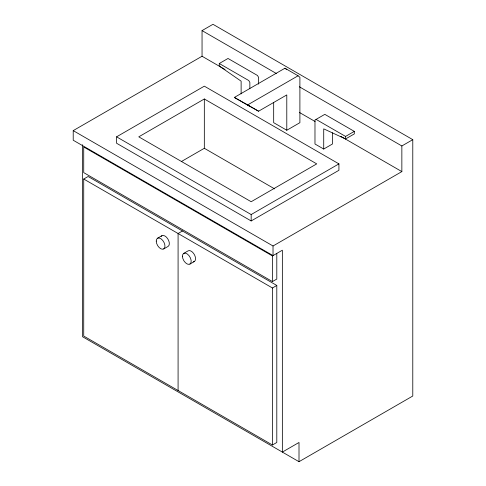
<?xml version="1.0" encoding="UTF-8"?>
<svg xmlns="http://www.w3.org/2000/svg" width="486" height="486" viewBox="0 0 486 486"><rect width="100%" height="100%" fill="white"/><g stroke="black" fill="none" stroke-linecap="round" stroke-linejoin="round"><path stroke-width="0.73" d="M73.216 130.625L273.023 245.983L273.023 255.593L73.216 140.235L73.216 130.625L202.048 56.242L202.048 30.606L212.977 24.3L412.784 139.658L412.784 396.011L299.005 461.7L82.547 336.731L82.547 144.719M241.123 93.883L241.123 81.174L219.271 66.035L219.271 63.508L228.013 58.466L257.507 75.494L258.601 77.389L258.601 84.127M116.567 136.833L204.327 86.168L338.924 163.879L338.924 170.288L251.171 220.954L116.567 143.242L116.567 136.833L251.171 214.545L338.924 163.879M204.327 98.986L138.771 136.833L251.171 201.726L316.726 163.879L204.327 98.986L204.327 148.285L274.657 188.896M83.726 179.03L88.1 176.509L276.801 285.458L276.801 442.473L272.433 444.994L83.726 336.051L83.726 179.03L272.433 287.979L276.801 285.458M249.859 106.404L234.349 97.443L284.96 68.222L298.07 75.792L299.898 77.262L299.898 122.679L286.789 130.248L273.679 122.679L273.679 102.382M247.459 105.012L298.07 75.792M247.362 104.921L258.576 111.209L286.789 94.922L286.789 130.248M181.381 161.534L204.327 148.285M157.507 238.243L161.881 235.722M323.719 149.044L323.719 128.857L345.57 138.953L354.312 133.905L354.312 131.384L324.812 114.35L314.977 120.03L314.977 143.996L323.719 149.044L332.46 143.996L332.46 132.781M316.07 119.398L345.57 136.426L354.312 131.384M182.45 230.984L178.083 233.505L178.083 390.525M163.691 248.954L168.059 246.426A6.178 3.566 60 0 0 167.627 238.608A6.178 3.566 60 0 0 161.188 236.366M183.732 253.382L188.1 250.861A6.178 3.566 60 0 1 194.655 255.144A6.178 3.566 60 0 1 193.373 261.845M189.911 264.092L194.279 261.565M299.327 86.769L401.855 145.964L412.784 139.658M273.023 245.983L401.855 171.601L401.855 145.964M276.801 253.413L276.801 279.049L272.433 281.57L272.433 255.934L282.354 250.211L282.354 452.089L299.005 442.473L299.005 461.7M234.349 97.443L245.673 103.804M202.048 30.606L276.321 73.489M219.271 63.508L248.771 80.542L249.859 82.432L249.859 88.428M202.048 56.242L225.054 69.522M299.327 112.406L315.098 121.512M340.735 136.311L401.855 171.601M245.466 103.639L258.576 111.209M272.433 255.934L83.726 146.985L83.726 172.621L272.433 281.57M284.96 68.222L286.789 69.692M345.57 136.426L345.57 138.953M272.433 287.979L272.433 444.994M251.171 214.545L251.171 220.954M182.45 256.213A6.178 3.566 60 0 0 189.005 264.372A6.178 3.566 60 0 0 189.005 255.63A6.178 3.566 60 0 0 182.45 256.213M156.231 241.074A6.178 3.566 60 0 0 162.786 249.233A6.178 3.566 60 0 0 162.786 240.491A6.178 3.566 60 0 0 156.231 241.074"/></g></svg>
